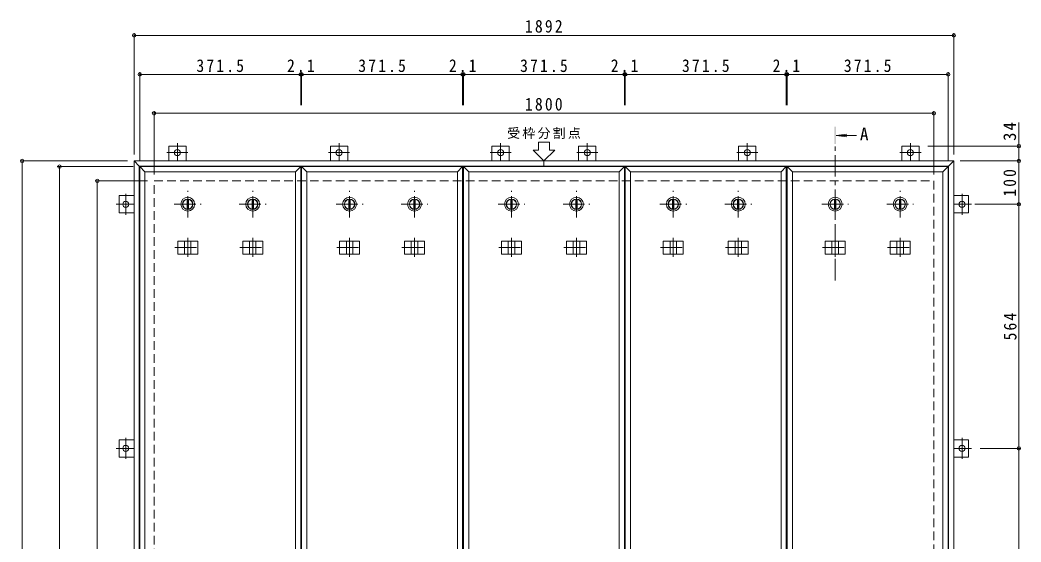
# Model space of a CAD drawing. Units: millimetres at full size, sheet at 1:10. Extents: x -2620 to 2643, y -1963 to 1892.
# Drawn here: x -2102 to 208, y 687 to 1892 of the extents above; entities that cross this region are included whole.
import ezdxf
from ezdxf.enums import TextEntityAlignment as Align

# ---------------------------------------------------------------- set-up
doc = ezdxf.new("R2010")
doc.units = ezdxf.units.MM
doc.header["$LTSCALE"] = 10
doc.header["$PDMODE"] = 32
doc.header["$PDSIZE"] = 8
doc.linetypes.add('CHAIN1', pattern=[8, 5, -1, 1, -1])
doc.linetypes.add('DASHED2', pattern=[3, 2, -1])
for name, color, linetype, lineweight in [('0-1_躯体', 2, 'DASHED2', 9), ('0-2_仕上', 3, 'Continuous', 9), ('0-3_建具', 4, 'Continuous', 9), ('0-5_寸法', 7, 'Continuous', 9), ('0-C', 2, 'Continuous', 9), ('0-E', 3, 'Continuous', 9), ('0-F', 7, 'Continuous', 9)]:
    doc.layers.add(name, color=color, linetype=linetype, lineweight=lineweight)
doc.styles.add('ＭＳ ゴシック', font='')
doc.styles.get('ＭＳ ゴシック').set_extended_font_data('MS Gothic')

msp = doc.modelspace()

# ---------------------------------------------------------------- linework, layer by layer
at = {"layer": '0-1_躯体'}
for p, q in [((-1793.03, -279.26), (-1793.03, 1520.74)), ((-1793.03, 1520.74), (6.97, 1520.74)), ((6.97, 1520.74), (6.97, -279.26))]:
    msp.add_line(p, q, dxfattribs=at)
at = {"layer": '0-2_仕上'}
for p, q in [((-1814.03, 1541.74), (-1826.03, 1553.74)), ((-1826.03, 1553.74), (-1454.53, 1553.74)), ((-1826.03, -312.26), (-1826.03, 1553.74)), ((-1466.53, 1541.74), (-1454.53, 1553.74)), ((-1454.53, 1553.74), (-1454.53, -312.26)), ((-1440.41, 1541.74), (-1452.41, 1553.74)), ((-1452.41, 1553.74), (-1080.91, 1553.74)), ((-1452.41, -312.26), (-1452.41, 1553.74)), ((-1092.91, 1541.74), (-1080.91, 1553.74)), ((-1080.91, 1553.74), (-1080.91, -312.26)), ((-1066.78, 1541.74), (-1078.78, 1553.74)), ((-1078.78, 1553.74), (-707.28, 1553.74)), ((-1078.78, -312.26), (-1078.78, 1553.74)), ((-719.28, 1541.74), (-707.28, 1553.74)), ((-707.28, 1553.74), (-707.28, -312.26)), ((-693.16, 1541.74), (-705.16, 1553.74)), ((-705.16, 1553.74), (-333.66, 1553.74)), ((-705.16, -312.26), (-705.16, 1553.74)), ((-345.66, 1541.74), (-333.66, 1553.74)), ((-333.66, 1553.74), (-333.66, -312.26)), ((-319.53, 1541.74), (-331.53, 1553.74)), ((-331.53, 1553.74), (39.97, 1553.74)), ((-331.53, -312.26), (-331.53, 1553.74)), ((27.97, 1541.74), (39.97, 1553.74)), ((39.97, 1553.74), (39.97, -312.26)), ((-1814.03, 1541.74), (-1466.53, 1541.74)), ((-1814.03, -300.26), (-1814.03, 1541.74)), ((-1466.53, 1541.74), (-1466.53, -300.26)), ((-1440.41, 1541.74), (-1092.91, 1541.74)), ((-1440.41, -300.26), (-1440.41, 1541.74)), ((-1092.91, 1541.74), (-1092.91, -300.26)), ((-1066.78, 1541.74), (-719.28, 1541.74)), ((-1066.78, -300.26), (-1066.78, 1541.74)), ((-719.28, 1541.74), (-719.28, -300.26)), ((-693.16, 1541.74), (-345.66, 1541.74)), ((-693.16, -300.26), (-693.16, 1541.74)), ((-345.66, 1541.74), (-345.66, -300.26)), ((-319.53, 1541.74), (27.97, 1541.74)), ((-319.53, -300.26), (-319.53, 1541.74)), ((27.97, 1541.74), (27.97, -300.26))]:
    msp.add_line(p, q, dxfattribs=at)
at = {"layer": '0-3_建具', "color": 2}
for p, q in [((-1839.03, 1566.74), (-1827.03, 1554.74)), ((-1839.03, -325.26), (-1839.03, 1566.74)), ((-1839.03, 1566.74), (52.97, 1566.74)), ((-1827.03, -313.26), (-1827.03, 1554.74)), ((-1827.03, 1554.74), (40.97, 1554.74)), ((-893.03, 1554.74), (-893.03, 1566.74)), ((40.97, 1554.74), (52.97, 1566.74)), ((40.97, -313.26), (40.97, 1554.74)), ((52.97, 1566.74), (52.97, -325.26))]:
    msp.add_line(p, q, dxfattribs=at)
at = {"layer": '0-3_建具', "linetype": 'CHAIN1'}
for p, q in [((-1715.28, 1388.86), (-1715.28, 1345.62)), ((-1565.28, 1388.86), (-1565.28, 1345.62)), ((-1341.66, 1388.86), (-1341.66, 1345.62)), ((-1191.66, 1388.86), (-1191.66, 1345.62)), ((-968.03, 1388.86), (-968.03, 1345.62)), ((-818.03, 1388.86), (-818.03, 1345.62)), ((-594.41, 1388.86), (-594.41, 1345.62)), ((-444.41, 1388.86), (-444.41, 1345.62)), ((-220.78, 1388.86), (-220.78, 1345.62)), ((-70.78, 1388.86), (-70.78, 1345.62)), ((-1744.69, 1366.74), (-1685.87, 1366.74)), ((-1594.69, 1366.74), (-1535.87, 1366.74)), ((-1371.07, 1366.74), (-1312.25, 1366.74)), ((-1221.07, 1366.74), (-1162.25, 1366.74)), ((-997.44, 1366.74), (-938.62, 1366.74)), ((-847.44, 1366.74), (-788.62, 1366.74)), ((-623.82, 1366.74), (-565, 1366.74)), ((-473.82, 1366.74), (-415, 1366.74)), ((-250.19, 1366.74), (-191.37, 1366.74)), ((-100.19, 1366.74), (-41.37, 1366.74))]:
    msp.add_line(p, q, dxfattribs=at)
at = {"layer": '0-3_建具'}
for p, q in [((-1738.37, 1381.74), (-1738.37, 1351.74)), ((-1738.37, 1381.74), (-1692.19, 1381.74)), ((-1722.78, 1381.74), (-1722.78, 1351.74)), ((-1707.78, 1381.74), (-1707.78, 1351.74)), ((-1692.19, 1381.74), (-1692.19, 1351.74)), ((-1588.37, 1381.74), (-1588.37, 1351.74)), ((-1588.37, 1381.74), (-1542.19, 1381.74)), ((-1572.78, 1381.74), (-1572.78, 1351.74)), ((-1557.78, 1381.74), (-1557.78, 1351.74)), ((-1542.19, 1381.74), (-1542.19, 1351.74)), ((-1364.75, 1381.74), (-1364.75, 1351.74)), ((-1364.75, 1381.74), (-1318.57, 1381.74)), ((-1349.16, 1381.74), (-1349.16, 1351.74)), ((-1334.16, 1381.74), (-1334.16, 1351.74)), ((-1318.57, 1381.74), (-1318.57, 1351.74)), ((-1214.75, 1381.74), (-1214.75, 1351.74)), ((-1214.75, 1381.74), (-1168.57, 1381.74)), ((-1199.16, 1381.74), (-1199.16, 1351.74)), ((-1184.16, 1381.74), (-1184.16, 1351.74)), ((-1168.57, 1381.74), (-1168.57, 1351.74)), ((-991.12, 1381.74), (-991.12, 1351.74)), ((-991.12, 1381.74), (-944.94, 1381.74)), ((-975.53, 1381.74), (-975.53, 1351.74)), ((-960.53, 1381.74), (-960.53, 1351.74)), ((-944.94, 1381.74), (-944.94, 1351.74)), ((-841.12, 1381.74), (-841.12, 1351.74)), ((-841.12, 1381.74), (-794.94, 1381.74)), ((-825.53, 1381.74), (-825.53, 1351.74)), ((-810.53, 1381.74), (-810.53, 1351.74)), ((-794.94, 1381.74), (-794.94, 1351.74)), ((-617.5, 1381.74), (-617.5, 1351.74)), ((-617.5, 1381.74), (-571.32, 1381.74)), ((-601.91, 1381.74), (-601.91, 1351.74)), ((-586.91, 1381.74), (-586.91, 1351.74)), ((-571.32, 1381.74), (-571.32, 1351.74)), ((-467.5, 1381.74), (-467.5, 1351.74)), ((-467.5, 1381.74), (-421.32, 1381.74)), ((-451.91, 1381.74), (-451.91, 1351.74)), ((-436.91, 1381.74), (-436.91, 1351.74)), ((-421.32, 1381.74), (-421.32, 1351.74)), ((-243.87, 1381.74), (-243.87, 1351.74)), ((-243.87, 1381.74), (-197.69, 1381.74)), ((-228.28, 1381.74), (-228.28, 1351.74)), ((-213.28, 1381.74), (-213.28, 1351.74)), ((-197.69, 1381.74), (-197.69, 1351.74)), ((-93.87, 1381.74), (-93.87, 1351.74)), ((-93.87, 1381.74), (-47.69, 1381.74)), ((-78.28, 1381.74), (-78.28, 1351.74)), ((-63.28, 1381.74), (-63.28, 1351.74)), ((-47.69, 1381.74), (-47.69, 1351.74)), ((-1738.37, 1351.74), (-1692.19, 1351.74)), ((-1588.37, 1351.74), (-1542.19, 1351.74)), ((-1364.75, 1351.74), (-1318.57, 1351.74)), ((-1214.75, 1351.74), (-1168.57, 1351.74)), ((-991.12, 1351.74), (-944.94, 1351.74)), ((-841.12, 1351.74), (-794.94, 1351.74)), ((-617.5, 1351.74), (-571.32, 1351.74)), ((-467.5, 1351.74), (-421.32, 1351.74)), ((-243.87, 1351.74), (-197.69, 1351.74)), ((-93.87, 1351.74), (-47.69, 1351.74))]:
    msp.add_line(p, q, dxfattribs=at)
at = {"layer": '0-5_寸法', "color": 4}
for q in [(-194, 1628.82), (-194, 1622.29), (-171.32, 1625.56)]:
    msp.add_line((-218.78, 1625.56), q, dxfattribs=at)
at = {"layer": '0-5_寸法'}
for p, q in [((-880.53, 1591.74), (-880.53, 1610.44)), ((-893.03, 1566.74), (-918.03, 1591.74)), ((-918.03, 1591.74), (-905.53, 1591.74)), ((-893.03, 1566.74), (-868.03, 1591.74)), ((-880.53, 1591.74), (-868.03, 1591.74))]:
    msp.add_line(p, q, dxfattribs=at)
at = {"layer": '0-5_寸法', "color": 4, "linetype": 'CHAIN1'}
msp.add_line((-220.78, 1290.43), (-220.78, 1605.56), dxfattribs=at)
at = {"layer": '0-5_寸法'}
msp.add_lwpolyline([(-905.53, 1591.74), (-905.53, 1610.44), (-880.53, 1610.44)], dxfattribs=at)
at = {"layer": '0-5_寸法', "color": 4}
msp.add_solid([(-218.78, 1645.56), (-222.78, 1645.56), (-218.78, 1605.56), (-222.78, 1605.56)], dxfattribs=at)
at = {"layer": '0-C', "linetype": 'CHAIN1'}
for p, q in [((-1715.28, 1435.74), (-1715.28, 1497.74)), ((-1565.28, 1435.74), (-1565.28, 1497.74)), ((-1341.66, 1435.74), (-1341.66, 1497.74)), ((-1191.66, 1435.74), (-1191.66, 1497.74)), ((-968.03, 1435.74), (-968.03, 1497.74)), ((-818.03, 1435.74), (-818.03, 1497.74)), ((-594.41, 1435.74), (-594.41, 1497.74)), ((-444.41, 1435.74), (-444.41, 1497.74)), ((-220.78, 1435.74), (-220.78, 1497.74)), ((-70.78, 1435.74), (-70.78, 1497.74)), ((-1746.28, 1466.74), (-1684.28, 1466.74)), ((-1596.28, 1466.74), (-1534.28, 1466.74)), ((-1372.66, 1466.74), (-1310.66, 1466.74)), ((-1222.66, 1466.74), (-1160.66, 1466.74)), ((-999.03, 1466.74), (-937.03, 1466.74)), ((-849.03, 1466.74), (-787.03, 1466.74)), ((-625.41, 1466.74), (-563.41, 1466.74)), ((-475.41, 1466.74), (-413.41, 1466.74)), ((-251.78, 1466.74), (-189.78, 1466.74)), ((-101.78, 1466.74), (-39.78, 1466.74))]:
    msp.add_line(p, q, dxfattribs=at)
at = {"layer": '0-C'}
for p, q in [((-1716.78, 1478.14), (-1716.78, 1455.34)), ((-1713.78, 1478.14), (-1713.78, 1455.34)), ((-1566.78, 1478.14), (-1566.78, 1455.34)), ((-1563.78, 1478.14), (-1563.78, 1455.34)), ((-1343.16, 1478.14), (-1343.16, 1455.34)), ((-1340.16, 1478.14), (-1340.16, 1455.34)), ((-1193.16, 1478.14), (-1193.16, 1455.34)), ((-1190.16, 1478.14), (-1190.16, 1455.34)), ((-969.53, 1478.14), (-969.53, 1455.34)), ((-966.53, 1478.14), (-966.53, 1455.34)), ((-819.53, 1478.14), (-819.53, 1455.34)), ((-816.53, 1478.14), (-816.53, 1455.34)), ((-595.91, 1478.14), (-595.91, 1455.34)), ((-592.91, 1478.14), (-592.91, 1455.34)), ((-445.91, 1478.14), (-445.91, 1455.34)), ((-442.91, 1478.14), (-442.91, 1455.34)), ((-222.28, 1478.14), (-222.28, 1455.34)), ((-219.28, 1478.14), (-219.28, 1455.34)), ((-72.28, 1478.14), (-72.28, 1455.34)), ((-69.28, 1478.14), (-69.28, 1455.34))]:
    msp.add_line(p, q, dxfattribs=at)
for centre, radius in [((-1715.28, 1466.74), 16), ((-1715.28, 1466.74), 12), ((-1565.28, 1466.74), 16), ((-1565.28, 1466.74), 12), ((-1341.66, 1466.74), 16), ((-1341.66, 1466.74), 12), ((-1191.66, 1466.74), 16), ((-1191.66, 1466.74), 12), ((-968.03, 1466.74), 16), ((-968.03, 1466.74), 12), ((-818.03, 1466.74), 16), ((-818.03, 1466.74), 12), ((-594.41, 1466.74), 16), ((-594.41, 1466.74), 12), ((-444.41, 1466.74), 16), ((-444.41, 1466.74), 12), ((-220.78, 1466.74), 16), ((-220.78, 1466.74), 12), ((-70.78, 1466.74), 16), ((-70.78, 1466.74), 12), ((-1715.28, 1466.74), 11.5), ((-1565.28, 1466.74), 11.5), ((-1341.66, 1466.74), 11.5), ((-1191.66, 1466.74), 11.5), ((-968.03, 1466.74), 11.5), ((-818.03, 1466.74), 11.5), ((-594.41, 1466.74), 11.5), ((-444.41, 1466.74), 11.5), ((-220.78, 1466.74), 11.5), ((-70.78, 1466.74), 11.5)]:
    msp.add_circle(centre, radius, dxfattribs=at)
at = {"layer": '0-E'}
for p, q in [((-1759.03, 1600.94), (-1719.03, 1600.94)), ((-1759.03, 1600.94), (-1759.03, 1566.74)), ((-1719.03, 1600.94), (-1719.03, 1566.74)), ((-1386.03, 1600.94), (-1386.03, 1566.74)), ((-1346.03, 1600.94), (-1386.03, 1600.94)), ((-1346.03, 1600.94), (-1346.03, 1566.74)), ((-1013.03, 1600.94), (-1013.03, 1566.74)), ((-973.03, 1600.94), (-1013.03, 1600.94)), ((-973.03, 1600.94), (-973.03, 1566.74)), ((-813.03, 1600.94), (-813.03, 1566.74)), ((-813.03, 1600.94), (-773.03, 1600.94)), ((-773.03, 1600.94), (-773.03, 1566.74)), ((-443.75, 1600.95), (-443.75, 1566.75)), ((-443.75, 1600.95), (-403.75, 1600.95)), ((-403.75, 1600.95), (-403.75, 1566.75)), ((-67.03, 1600.94), (-27.03, 1600.94)), ((-67.03, 1600.94), (-67.03, 1566.74)), ((-27.03, 1600.94), (-27.03, 1566.74)), ((-1873.23, 1446.74), (-1873.23, 1486.74)), ((-1873.23, 1486.74), (-1839.03, 1486.74)), ((87.17, 1486.74), (52.97, 1486.74)), ((87.17, 1486.74), (87.17, 1446.74)), ((-1873.23, 1446.74), (-1839.03, 1446.74)), ((87.17, 1446.74), (52.97, 1446.74)), ((-1873.23, 882.74), (-1873.23, 922.74)), ((-1873.23, 922.74), (-1839.03, 922.74)), ((87.17, 922.74), (52.97, 922.74)), ((87.17, 922.74), (87.17, 882.74)), ((-1873.23, 882.74), (-1839.03, 882.74)), ((87.17, 882.74), (52.97, 882.74))]:
    msp.add_line(p, q, dxfattribs=at)
at = {"layer": '0-E', "linetype": 'CHAIN1'}
for p, q in [((-1739.03, 1607.91), (-1739.03, 1566.74)), ((-1366.03, 1607.91), (-1366.03, 1566.74)), ((-993.03, 1607.91), (-993.03, 1566.74)), ((-793.03, 1607.91), (-793.03, 1566.74)), ((-423.75, 1607.92), (-423.75, 1566.75)), ((-47.03, 1607.91), (-47.03, 1566.74)), ((-1714.66, 1585.94), (-1763.41, 1585.94)), ((-1390.41, 1585.94), (-1341.66, 1585.94)), ((-1017.41, 1585.94), (-968.66, 1585.94)), ((-768.66, 1585.94), (-817.41, 1585.94)), ((-399.37, 1585.95), (-448.13, 1585.95)), ((-22.66, 1585.94), (-71.41, 1585.94)), ((-1858.23, 1491.12), (-1858.23, 1442.36)), ((72.17, 1442.36), (72.17, 1491.12)), ((-1880.21, 1466.74), (-1839.03, 1466.74)), ((94.14, 1466.74), (52.97, 1466.74)), ((-1858.23, 927.12), (-1858.23, 878.36)), ((72.17, 878.36), (72.17, 927.12)), ((-1880.21, 902.74), (-1839.03, 902.74)), ((94.14, 902.74), (52.97, 902.74))]:
    msp.add_line(p, q, dxfattribs=at)
at = {"layer": '0-E'}
for centre in [(-1739.03, 1585.94), (-1366.03, 1585.94), (-993.03, 1585.94), (-793.03, 1585.94), (-423.75, 1585.95), (-47.03, 1585.94), (-1858.23, 1466.74), (72.17, 1466.74), (-1858.23, 902.74), (72.17, 902.74)]:
    msp.add_circle(centre, 7, dxfattribs=at)
at = {"layer": '0-F'}
for p, q in [((-1839.03, 1581.74), (-1839.03, 1861.74)), ((-1839.03, 1856.74), (52.97, 1856.74)), ((52.97, 1581.74), (52.97, 1861.74)), ((-1826.03, 1568.74), (-1826.03, 1771.74)), ((-1826.03, 1766.74), (-1454.53, 1766.74)), ((-1454.53, 1769.74), (-1454.53, 1695.65)), ((-1454.53, 1766.74), (-1452.41, 1766.74)), ((-1452.41, 1769.74), (-1452.41, 1695.65)), ((-1452.41, 1766.74), (-1080.91, 1766.74)), ((-1080.91, 1769.74), (-1080.91, 1695.65)), ((-1080.91, 1766.74), (-1078.78, 1766.74)), ((-1078.78, 1769.74), (-1078.78, 1695.65)), ((-1078.78, 1766.74), (-707.28, 1766.74)), ((-707.28, 1769.74), (-707.28, 1695.65)), ((-707.28, 1766.74), (-705.16, 1766.74)), ((-705.16, 1769.74), (-705.16, 1695.65)), ((-705.16, 1766.74), (-333.66, 1766.74)), ((-333.66, 1769.74), (-333.66, 1695.65)), ((-333.66, 1766.74), (-331.53, 1766.74)), ((-331.53, 1769.74), (-331.53, 1695.65)), ((-331.53, 1766.74), (39.97, 1766.74)), ((39.97, 1568.74), (39.97, 1771.74)), ((-1793.03, 1535.74), (-1793.03, 1681.74)), ((-1793.03, 1676.74), (6.97, 1676.74)), ((6.97, 1535.74), (6.97, 1681.74)), ((203.12, 1600.94), (203.12, 1655.62)), ((208.12, 1600.94), (-7.03, 1600.94)), ((203.12, 1566.74), (203.12, 1600.94)), ((-1854.03, 1566.74), (-2102.39, 1566.74)), ((-2097.39, -325.26), (-2097.39, 1566.74)), ((-1841.03, 1553.74), (-2016.35, 1553.74)), ((-2011.35, -312.26), (-2011.35, 1553.74)), ((67.97, 1566.74), (208.12, 1566.74)), ((203.12, 1466.74), (203.12, 1566.74)), ((-1808.03, 1520.74), (-1928.98, 1520.74)), ((-1923.98, -279.26), (-1923.98, 1520.74)), ((101.89, 1466.74), (208.12, 1466.74)), ((203.12, 1466.74), (203.12, 902.74)), ((206.12, 902.74), (114.14, 902.74)), ((203.12, 902.74), (203.12, 338.74))]:
    msp.add_line(p, q, dxfattribs=at)
for p in [(-1839.03, 1856.74), (52.97, 1856.74), (-1826.03, 1766.74), (-1454.53, 1766.74), (-1452.41, 1766.74), (-1080.91, 1766.74), (-1078.78, 1766.74), (-707.28, 1766.74), (-705.16, 1766.74), (-333.66, 1766.74), (-331.53, 1766.74), (39.97, 1766.74), (-1793.03, 1676.74), (6.97, 1676.74), (203.12, 1600.94), (-2097.39, 1566.74), (-2011.35, 1553.74), (203.12, 1566.74), (-1923.98, 1520.74), (203.12, 1466.74), (203.12, 902.74)]:
    msp.add_point(p, dxfattribs=at)

# ---------------------------------------------------------------- texts
at = {"layer": '0-5_寸法', "color": 2, "style": 'ＭＳ ゴシック'}
msp.add_text('A', height=29.33, dxfattribs=at).set_placement((-163.75, 1605.16), align=Align.BOTTOM_LEFT)
at = {"layer": '0-5_寸法', "insert": (-978.03, 1617.45), "char_height": 21.99, "attachment_point": 7, "style": 'ＭＳ ゴシック'}
msp.add_mtext('\\T1.17;受枠分割点', dxfattribs=at)
at = {"layer": '0-F', "color": 2, "char_height": 29.33, "attachment_point": 7, "style": 'ＭＳ ゴシック'}
for s, insert in [('\\T1.28;\\W0.9;1892', (-936.78, 1862.74)), ('\\T1.28;\\W0.9;371.5', (-1695.28, 1771.74)), ('\\T1.27;\\W0.9;2.1', (-1485.97, 1771.74)), ('\\T1.28;\\W0.9;371.5', (-1321.66, 1771.74)), ('\\T1.27;\\W0.9;2.1', (-1112.35, 1771.74)), ('\\T1.28;\\W0.9;371.5', (-948.03, 1771.74)), ('\\T1.27;\\W0.9;2.1', (-738.72, 1771.74)), ('\\T1.28;\\W0.9;371.5', (-574.41, 1771.74)), ('\\T1.27;\\W0.9;2.1', (-365.1, 1771.74)), ('\\T1.28;\\W0.9;371.5', (-200.78, 1771.74)), ('\\T1.28;\\W0.9;1800', (-936.78, 1682.74))]:
    msp.add_mtext(s, dxfattribs=dict(at, insert=insert))
at = {"layer": '0-F', "color": 2, "char_height": 29.33, "attachment_point": 7, "rotation": 90, "style": 'ＭＳ ゴシック'}
for s, insert in [('\\T1.27;\\W0.95;34', (197.12, 1613.12)), ('\\T1.27;\\W0.9;100', (197.12, 1484.24)), ('\\T1.27;\\W0.9;564', (198.12, 1152.24))]:
    msp.add_mtext(s, dxfattribs=dict(at, insert=insert))

doc.saveas('drawing.dxf')
